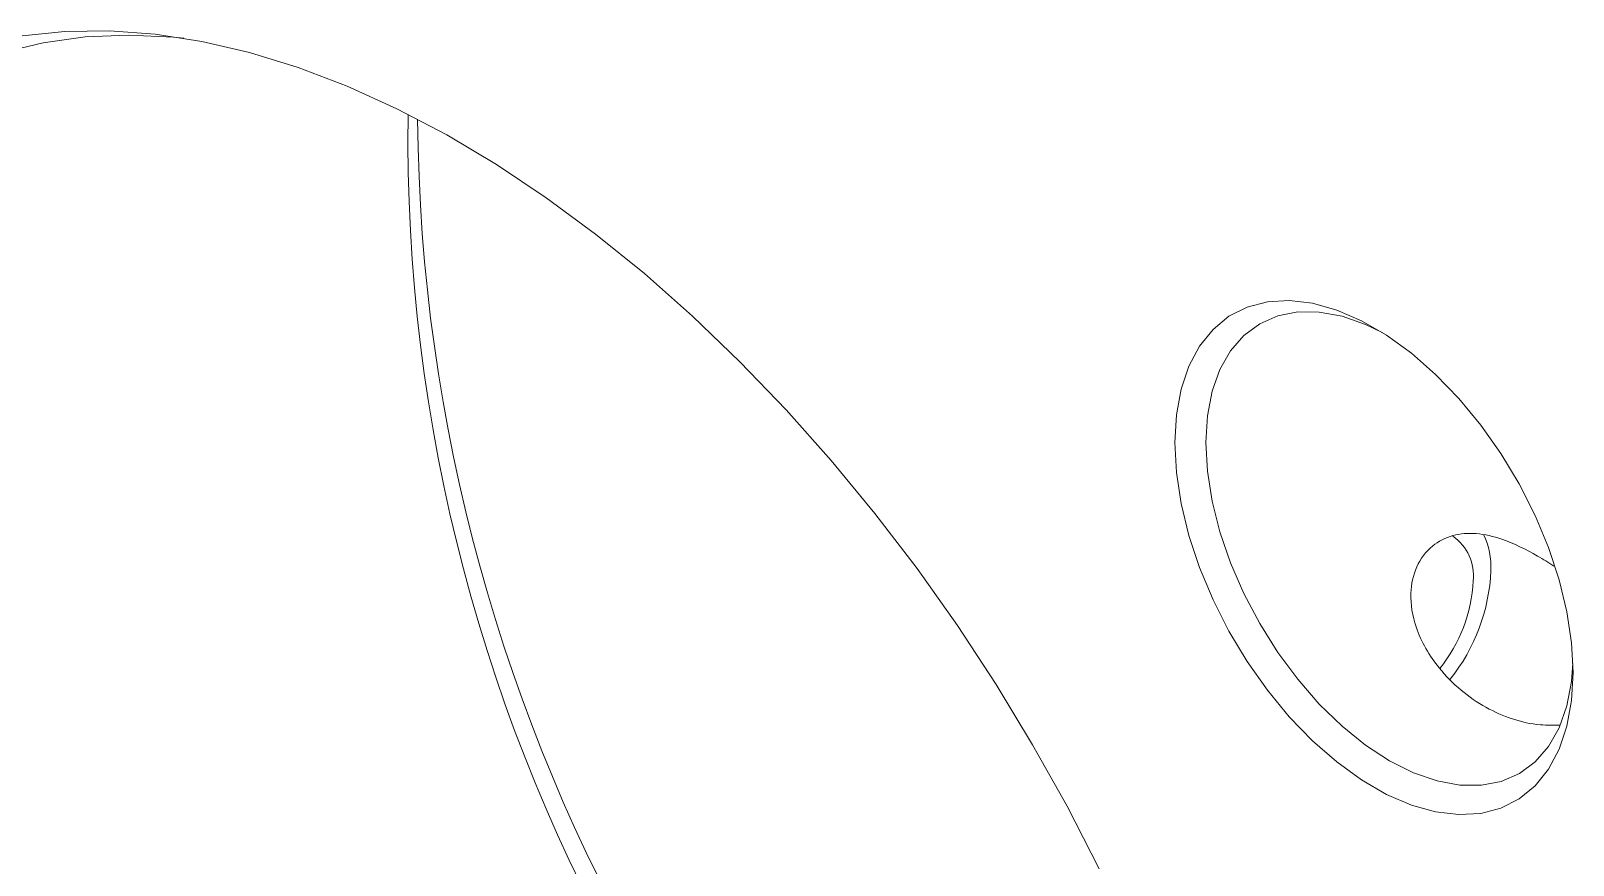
# Model space of a CAD drawing. Header units: inches. Extents: x 0.1 to 10.9, y 0 to 8.5.
# Drawn here: x 9.7395 to 10.0915, y 7.0285 to 7.2188 of the extents above; entities that cross this region are included whole.
import ezdxf

# ---------------------------------------------------------------- set-up
doc = ezdxf.new("R2010")
doc.units = ezdxf.units.IN
doc.header["$MEASUREMENT"] = 0

msp = doc.modelspace()

# ---------------------------------------------------------------- linework, layer by layer
at = {"color": 7, "linetype": 'Continuous', "lineweight": 0, "flags": 128}
for points in [[(9.7374922934, 7.2176386661), (9.7472850304, 7.2186684896), (9.7574123742, 7.2188033196), (9.7678366504, 7.2180426547), (9.7785190799, 7.2163893244), (9.7894199234, 7.2138494795), (9.8004986291, 7.2104325681), (9.8117139834, 7.2061513015), (9.8230242645, 7.2010216063), (9.8343873974, 7.1950625652), (9.8457611105, 7.1882963463), (9.8571030928, 7.1807481204), (9.8683711515, 7.1724459673), (9.8795233685, 7.1634207716), (9.890518257, 7.1537061077), (9.9013149152, 7.1433381147), (9.9118731789, 7.1323553622), (9.9221537705, 7.1207987068), (9.9321184457, 7.10871114), (9.9417301352, 7.0961376284), (9.9509530828, 7.0831249462), (9.9597529786, 7.0697215015), (9.9680970864, 7.055977156), (9.9759543656, 7.0419430395), (9.9832955866, 7.0276713599)], [(9.7744300673, 7.217122721), (9.7720384758, 7.2173573957), (9.7618011925, 7.2178284375), (9.7518732716, 7.2174034533), (9.742292373, 7.2160840551), (9.7330948403, 7.2138752478)], [(10.0914540526, 7.0724276367), (10.0910958107, 7.0660591196), (10.090026735, 7.0602046549), (10.0882636852, 7.0549565712), (10.0858344658, 7.0503976339), (10.082777387, 7.04659974), (10.0791406608, 7.0436227847), (10.0749816404, 7.0415137164), (10.0703659162, 7.0403057962), (10.0653662809, 7.0400180738), (10.0600615817, 7.0406550868), (10.0545354768, 7.0422067891), (10.0488751163, 7.0446487095), (10.0431697674, 7.0479423373), (10.0375094069, 7.0520357301), (10.0319833021, 7.0568643326), (10.0266786029, 7.062351995), (10.0216789675, 7.0684121734), (10.0170632433, 7.0749492953), (10.012904223, 7.0818602664), (10.0092674967, 7.0890360964), (10.0062104179, 7.0963636183), (10.0037811985, 7.1037272727), (10.0020181488, 7.1110109303), (10.000949073, 7.1180997235), (10.0005908312, 7.1248818579), (10.000949073, 7.131250375), (10.0020181488, 7.1371048396), (10.0037811985, 7.1423529233), (10.0062104179, 7.1469118607), (10.0092674967, 7.1507097545), (10.012904223, 7.1536867098), (10.0170632433, 7.1557957782), (10.0216789675, 7.1570036984), (10.0266786029, 7.1572914207), (10.0319833021, 7.1566544077), (10.0375094069, 7.1551027054), (10.0431697674, 7.1526607851), (10.0488751163, 7.1493671573), (10.0545354768, 7.1452737645), (10.0600615817, 7.140445162), (10.0653662809, 7.1349574996), (10.0703659162, 7.1288973212), (10.0749816404, 7.1223601993), (10.0791406608, 7.1154492282), (10.082777387, 7.1082733982), (10.0858344658, 7.1009458763), (10.0882636852, 7.0935822219), (10.090026735, 7.0862985643), (10.0910958107, 7.079209771), (10.0914540526, 7.0724276367)], [(10.0478331079, 7.1500305367), (10.0440894404, 7.151818831), (10.0387144732, 7.1536871215), (10.0335250413, 7.1546487152), (10.0286099374, 7.1546871591), (10.0240532602, 7.1538017953), (10.0199329758, 7.1520077726), (10.0163195833, 7.1493357873), (10.013274909, 7.1458315577), (10.0108510479, 7.1415550423), (10.0090894732, 7.1365794134), (10.0080203257, 7.1309898053), (10.007661899, 7.1248818579), (10.0080203257, 7.1183600797), (10.0090894732, 7.1115360603), (10.0108510479, 7.1045265604), (10.013274909, 7.0974515146), (10.0163195833, 7.0904319789), (10.0199329758, 7.0835880595), (10.0240532602, 7.0770368577), (10.0286099374, 7.0708904664), (10.0335250413, 7.065254052), (10.0387144732, 7.0602240553), (10.0440894404, 7.0558865407), (10.0495579758, 7.0523157245), (10.0550265112, 7.0495727042), (10.0604014784, 7.0477044137), (10.0655909103, 7.0467428199), (10.0705060142, 7.046704376), (10.0750626914, 7.0475897399), (10.0791829758, 7.0493837625), (10.0827963682, 7.0520557479), (10.0858410426, 7.0555599774), (10.0882649036, 7.0598364928), (10.0900264784, 7.0648121217), (10.0910956258, 7.0704017298), (10.0914182501, 7.0745306754)]]:
    msp.add_lwpolyline(points, dxfattribs=at)
at = {"color": 7, "linetype": 'Continuous', "lineweight": 0}
for centre, radius, start, end in [((10.2115516204, 7.194173525), 0.3860127826138057, 179.1719977126, 240.8226257547), ((10.2251708532, 7.2020357408), 0.3974339478513124, 180.4895406047, 239.5050828626), ((10.0576906547, 7.0945140241), 0.0110055942516967, 353.814689737, 54.8731298696), ((10.0546753937, 7.0962988783), 0.0180334324631205, 358.0187089996, 24.9682405682), ((10.0298921237, 7.0976352194), 0.0428507617810493, 321.4512043894, 357.378617242), ((10.0348191888, 7.0947966008), 0.0338448602314169, 320.6941298691, 357.5134262448)]:
    msp.add_arc(centre, radius, start, end, dxfattribs=at)
msp.add_open_spline([(10.08852490047385, 7.060441515155642), (10.08700746456461, 7.060415950046553), (10.08322984868364, 7.060352306395113), (10.07753277436577, 7.061665823914666), (10.07145281577467, 7.064317834431532), (10.06576116009761, 7.068235850896565), (10.06115049169352, 7.072858427631213), (10.05771553902217, 7.077820609770961), (10.05509661627837, 7.08350247935987), (10.05396637716789, 7.09008472362239), (10.05538911345865, 7.09673996374736), (10.05890613789412, 7.101472289840753), (10.06382675771516, 7.103988148473539), (10.06937422315088, 7.104405639115428), (10.07600792683413, 7.102842240760007), (10.0820410991005, 7.099874535464881), (10.0858260877839, 7.097501022270054), (10.08705937698279, 7.096727643950734)], degree=3, knots=[0, 0, 0, 0, 0.0516567324256089, 0.1285980459409583, 0.2055902374836938, 0.2835364135791711, 0.3614376653416189, 0.418984228160145, 0.4764531033285441, 0.5598650667512654, 0.6274450495295608, 0.6953592469773943, 0.7555411438476444, 0.8133856216428261, 0.8739423517205154, 0.9589257593442976, 1, 1, 1, 1], dxfattribs=at)

doc.saveas('drawing.dxf')
